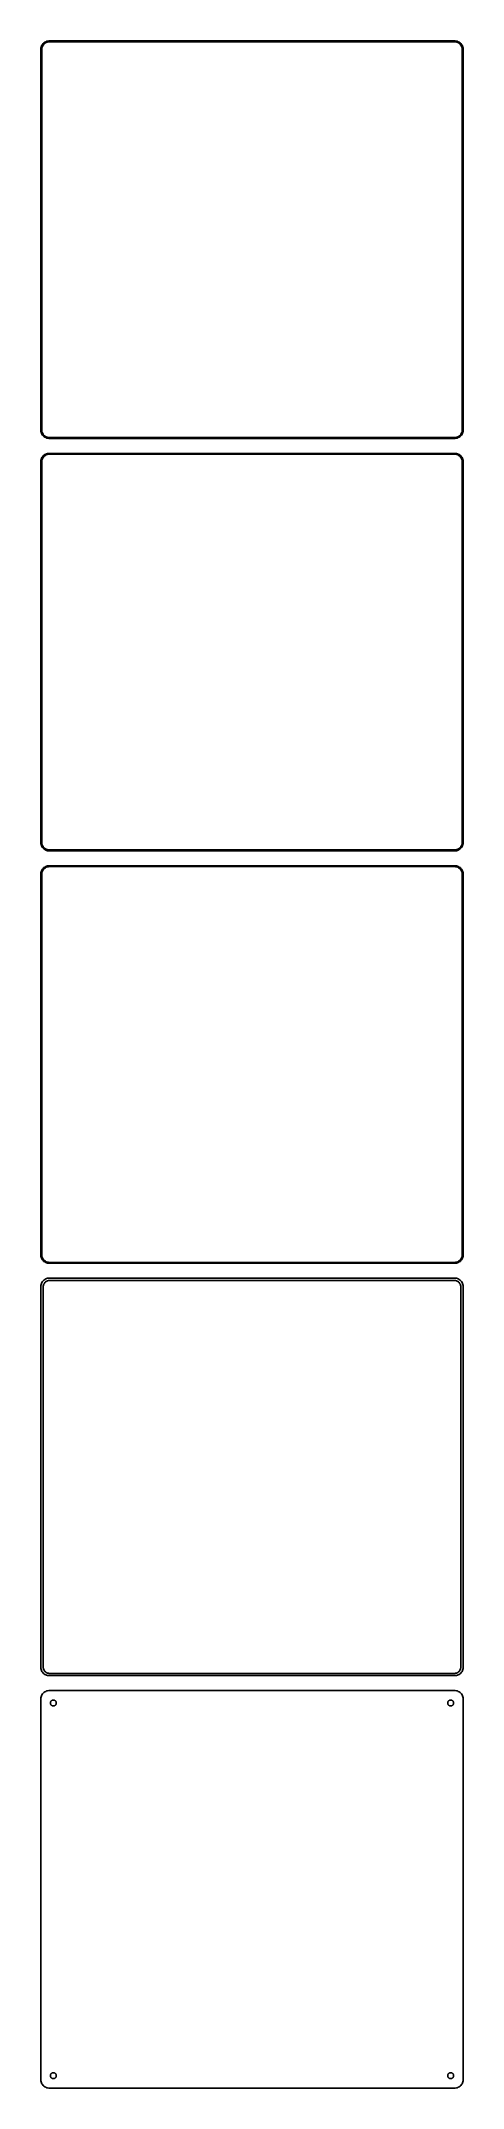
# Model space of a CAD drawing. Header units: metres. Extents: x -128 to 128, y 876 to 2112.
import ezdxf

# ---------------------------------------------------------------- set-up
doc = ezdxf.new("R2010")
doc.units = ezdxf.units.M

msp = doc.modelspace()

# ---------------------------------------------------------------- linework, layer by layer
for p, q in [((-127.461, 2107.63), (-127.5, 2107)), ((-127.5, 2107), (-127.5, 1877)), ((-127.343, 2108.24), (-127.461, 2107.63)), ((-127.149, 2108.84), (-127.343, 2108.24)), ((-126.882, 2109.41), (-127.149, 2108.84)), ((-127, 2106.75), (-126.963, 2107.35)), ((-127, 1877.25), (-127, 2106.75)), ((-126.963, 2107.35), (-126.851, 2107.93)), ((-126.545, 2109.94), (-126.882, 2109.41)), ((-126.851, 2107.93), (-126.666, 2108.5)), ((-126.666, 2108.5), (-126.412, 2109.04)), ((-126.145, 2110.42), (-126.545, 2109.94)), ((-126.412, 2109.04), (-126.093, 2109.54)), ((-125.687, 2110.85), (-126.145, 2110.42)), ((-126.093, 2109.54), (-125.713, 2110)), ((-125.713, 2110), (-125.278, 2110.41)), ((-125.179, 2111.22), (-125.687, 2110.85)), ((-125.278, 2110.41), (-124.795, 2110.76)), ((-124.629, 2111.52), (-125.179, 2111.22)), ((-124.795, 2110.76), (-124.272, 2111.05)), ((-124.045, 2111.76), (-124.629, 2111.52)), ((-124.272, 2111.05), (-123.718, 2111.27)), ((-123.437, 2111.91), (-124.045, 2111.76)), ((-123.718, 2111.27), (-123.14, 2111.42)), ((-122.814, 2111.99), (-123.437, 2111.91)), ((-123.14, 2111.42), (-122.548, 2111.49)), ((122.814, 2111.99), (-122.814, 2111.99)), ((-122.548, 2111.49), (122.548, 2111.49)), ((122.548, 2111.49), (123.14, 2111.42)), ((123.437, 2111.91), (122.814, 2111.99)), ((123.14, 2111.42), (123.718, 2111.27)), ((124.045, 2111.76), (123.437, 2111.91)), ((123.718, 2111.27), (124.272, 2111.05)), ((124.629, 2111.52), (124.045, 2111.76)), ((124.272, 2111.05), (124.795, 2110.76)), ((125.179, 2111.22), (124.629, 2111.52)), ((124.795, 2110.76), (125.278, 2110.41)), ((125.687, 2110.85), (125.179, 2111.22)), ((125.278, 2110.41), (125.713, 2110)), ((126.145, 2110.42), (125.687, 2110.85)), ((125.713, 2110), (126.093, 2109.54)), ((126.093, 2109.54), (126.412, 2109.04)), ((126.545, 2109.94), (126.145, 2110.42)), ((126.412, 2109.04), (126.666, 2108.5)), ((126.882, 2109.41), (126.545, 2109.94)), ((126.666, 2108.5), (126.851, 2107.93)), ((126.851, 2107.93), (126.963, 2107.35)), ((127.149, 2108.84), (126.882, 2109.41)), ((126.963, 2107.35), (127, 2106.75)), ((127, 2106.75), (127, 1877.25)), ((127.343, 2108.24), (127.149, 2108.84)), ((127.461, 2107.63), (127.343, 2108.24)), ((127.5, 2107), (127.461, 2107.63)), ((127.5, 1877), (127.5, 2107)), ((-127.5, 1877), (-127.461, 1876.37)), ((-127.461, 1876.37), (-127.343, 1875.76)), ((-127.343, 1875.76), (-127.149, 1875.16)), ((-127.149, 1875.16), (-126.882, 1874.59)), ((-126.963, 1876.65), (-127, 1877.25)), ((-126.851, 1876.07), (-126.963, 1876.65)), ((-126.882, 1874.59), (-126.545, 1874.06)), ((-126.666, 1875.5), (-126.851, 1876.07)), ((-126.412, 1874.96), (-126.666, 1875.5)), ((-126.545, 1874.06), (-126.145, 1873.58)), ((-126.093, 1874.46), (-126.412, 1874.96)), ((-126.145, 1873.58), (-125.687, 1873.15)), ((-125.713, 1874), (-126.093, 1874.46)), ((-125.278, 1873.59), (-125.713, 1874)), ((-125.687, 1873.15), (-125.179, 1872.78)), ((-124.795, 1873.24), (-125.278, 1873.59)), ((-125.179, 1872.78), (-124.629, 1872.48)), ((-124.272, 1872.95), (-124.795, 1873.24)), ((-124.629, 1872.48), (-124.045, 1872.24)), ((-123.718, 1872.73), (-124.272, 1872.95)), ((-124.045, 1872.24), (-123.437, 1872.09)), ((-123.14, 1872.58), (-123.718, 1872.73)), ((-123.437, 1872.09), (-122.814, 1872.01)), ((-122.548, 1872.51), (-123.14, 1872.58)), ((-122.814, 1872.01), (122.814, 1872.01)), ((122.548, 1872.51), (-122.548, 1872.51)), ((123.14, 1872.58), (122.548, 1872.51)), ((122.814, 1872.01), (123.437, 1872.09)), ((123.718, 1872.73), (123.14, 1872.58)), ((123.437, 1872.09), (124.045, 1872.24)), ((124.272, 1872.95), (123.718, 1872.73)), ((124.045, 1872.24), (124.629, 1872.48)), ((124.795, 1873.24), (124.272, 1872.95)), ((124.629, 1872.48), (125.179, 1872.78)), ((125.278, 1873.59), (124.795, 1873.24)), ((125.179, 1872.78), (125.687, 1873.15)), ((125.713, 1874), (125.278, 1873.59)), ((125.687, 1873.15), (126.145, 1873.58)), ((126.093, 1874.46), (125.713, 1874)), ((126.412, 1874.96), (126.093, 1874.46)), ((126.145, 1873.58), (126.545, 1874.06)), ((126.666, 1875.5), (126.412, 1874.96)), ((126.545, 1874.06), (126.882, 1874.59)), ((126.851, 1876.07), (126.666, 1875.5)), ((126.963, 1876.65), (126.851, 1876.07)), ((126.882, 1874.59), (127.149, 1875.16)), ((127, 1877.25), (126.963, 1876.65)), ((127.149, 1875.16), (127.343, 1875.76)), ((127.343, 1875.76), (127.461, 1876.37)), ((127.461, 1876.37), (127.5, 1877)), ((-127.461, 1858.63), (-127.5, 1858)), ((-127.5, 1858), (-127.5, 1628)), ((-127.343, 1859.24), (-127.461, 1858.63)), ((-127.149, 1859.84), (-127.343, 1859.24)), ((-126.882, 1860.41), (-127.149, 1859.84)), ((-127, 1857.75), (-126.963, 1858.35)), ((-127, 1628.25), (-127, 1857.75)), ((-126.963, 1858.35), (-126.851, 1858.93)), ((-126.545, 1860.94), (-126.882, 1860.41)), ((-126.851, 1858.93), (-126.666, 1859.5)), ((-126.666, 1859.5), (-126.412, 1860.04)), ((-126.145, 1861.42), (-126.545, 1860.94)), ((-126.412, 1860.04), (-126.093, 1860.54)), ((-125.687, 1861.85), (-126.145, 1861.42)), ((-126.093, 1860.54), (-125.713, 1861)), ((-125.713, 1861), (-125.278, 1861.41)), ((-125.179, 1862.22), (-125.687, 1861.85)), ((-125.278, 1861.41), (-124.795, 1861.76)), ((-124.629, 1862.52), (-125.179, 1862.22)), ((-124.795, 1861.76), (-124.272, 1862.05)), ((-124.045, 1862.76), (-124.629, 1862.52)), ((-124.272, 1862.05), (-123.718, 1862.27)), ((-123.437, 1862.91), (-124.045, 1862.76)), ((-123.718, 1862.27), (-123.14, 1862.42)), ((-122.814, 1862.99), (-123.437, 1862.91)), ((-123.14, 1862.42), (-122.548, 1862.49)), ((122.814, 1862.99), (-122.814, 1862.99)), ((-122.548, 1862.49), (122.548, 1862.49)), ((122.548, 1862.49), (123.14, 1862.42)), ((123.437, 1862.91), (122.814, 1862.99)), ((123.14, 1862.42), (123.718, 1862.27)), ((124.045, 1862.76), (123.437, 1862.91)), ((123.718, 1862.27), (124.272, 1862.05)), ((124.629, 1862.52), (124.045, 1862.76)), ((124.272, 1862.05), (124.795, 1861.76)), ((125.179, 1862.22), (124.629, 1862.52)), ((124.795, 1861.76), (125.278, 1861.41)), ((125.687, 1861.85), (125.179, 1862.22)), ((125.278, 1861.41), (125.713, 1861)), ((126.145, 1861.42), (125.687, 1861.85)), ((125.713, 1861), (126.093, 1860.54)), ((126.093, 1860.54), (126.412, 1860.04)), ((126.545, 1860.94), (126.145, 1861.42)), ((126.412, 1860.04), (126.666, 1859.5)), ((126.882, 1860.41), (126.545, 1860.94)), ((126.666, 1859.5), (126.851, 1858.93)), ((126.851, 1858.93), (126.963, 1858.35)), ((127.149, 1859.84), (126.882, 1860.41)), ((126.963, 1858.35), (127, 1857.75)), ((127, 1857.75), (127, 1628.25)), ((127.343, 1859.24), (127.149, 1859.84)), ((127.461, 1858.63), (127.343, 1859.24)), ((127.5, 1858), (127.461, 1858.63)), ((127.5, 1628), (127.5, 1858)), ((-127.5, 1628), (-127.461, 1627.37)), ((-127.461, 1627.37), (-127.343, 1626.76)), ((-127.343, 1626.76), (-127.149, 1626.16)), ((-127.149, 1626.16), (-126.882, 1625.59)), ((-126.963, 1627.65), (-127, 1628.25)), ((-126.851, 1627.07), (-126.963, 1627.65)), ((-126.882, 1625.59), (-126.545, 1625.06)), ((-126.666, 1626.5), (-126.851, 1627.07)), ((-126.412, 1625.96), (-126.666, 1626.5)), ((-126.545, 1625.06), (-126.145, 1624.58)), ((-126.093, 1625.46), (-126.412, 1625.96)), ((-126.145, 1624.58), (-125.687, 1624.15)), ((-125.713, 1625), (-126.093, 1625.46)), ((-125.278, 1624.59), (-125.713, 1625)), ((-125.687, 1624.15), (-125.179, 1623.78)), ((-124.795, 1624.24), (-125.278, 1624.59)), ((-125.179, 1623.78), (-124.629, 1623.48)), ((-124.272, 1623.95), (-124.795, 1624.24)), ((-124.629, 1623.48), (-124.045, 1623.24)), ((-123.718, 1623.73), (-124.272, 1623.95)), ((-124.045, 1623.24), (-123.437, 1623.09)), ((-123.14, 1623.58), (-123.718, 1623.73)), ((-123.437, 1623.09), (-122.814, 1623.01)), ((-122.548, 1623.51), (-123.14, 1623.58)), ((-122.814, 1623.01), (122.814, 1623.01)), ((122.548, 1623.51), (-122.548, 1623.51)), ((123.14, 1623.58), (122.548, 1623.51)), ((122.814, 1623.01), (123.437, 1623.09)), ((123.718, 1623.73), (123.14, 1623.58)), ((123.437, 1623.09), (124.045, 1623.24)), ((124.272, 1623.95), (123.718, 1623.73)), ((124.045, 1623.24), (124.629, 1623.48)), ((124.795, 1624.24), (124.272, 1623.95)), ((124.629, 1623.48), (125.179, 1623.78)), ((125.278, 1624.59), (124.795, 1624.24)), ((125.179, 1623.78), (125.687, 1624.15)), ((125.713, 1625), (125.278, 1624.59)), ((125.687, 1624.15), (126.145, 1624.58)), ((126.093, 1625.46), (125.713, 1625)), ((126.412, 1625.96), (126.093, 1625.46)), ((126.145, 1624.58), (126.545, 1625.06)), ((126.666, 1626.5), (126.412, 1625.96)), ((126.545, 1625.06), (126.882, 1625.59)), ((126.851, 1627.07), (126.666, 1626.5)), ((126.963, 1627.65), (126.851, 1627.07)), ((126.882, 1625.59), (127.149, 1626.16)), ((127, 1628.25), (126.963, 1627.65)), ((127.149, 1626.16), (127.343, 1626.76)), ((127.343, 1626.76), (127.461, 1627.37)), ((127.461, 1627.37), (127.5, 1628)), ((-127.461, 1609.63), (-127.5, 1609)), ((-127.5, 1609), (-127.5, 1379)), ((-127.343, 1610.24), (-127.461, 1609.63)), ((-127.149, 1610.84), (-127.343, 1610.24)), ((-126.882, 1611.41), (-127.149, 1610.84)), ((-127, 1608.75), (-126.963, 1609.35)), ((-127, 1379.25), (-127, 1608.75)), ((-126.963, 1609.35), (-126.851, 1609.93)), ((-126.545, 1611.94), (-126.882, 1611.41)), ((-126.851, 1609.93), (-126.666, 1610.5)), ((-126.666, 1610.5), (-126.412, 1611.04)), ((-126.145, 1612.42), (-126.545, 1611.94)), ((-126.412, 1611.04), (-126.093, 1611.54)), ((-125.687, 1612.85), (-126.145, 1612.42)), ((-126.093, 1611.54), (-125.713, 1612)), ((-125.713, 1612), (-125.278, 1612.41)), ((-125.179, 1613.22), (-125.687, 1612.85)), ((-125.278, 1612.41), (-124.795, 1612.76)), ((-124.629, 1613.52), (-125.179, 1613.22)), ((-124.795, 1612.76), (-124.272, 1613.05)), ((-124.045, 1613.76), (-124.629, 1613.52)), ((-124.272, 1613.05), (-123.718, 1613.27)), ((-123.437, 1613.91), (-124.045, 1613.76)), ((-123.718, 1613.27), (-123.14, 1613.42)), ((-122.814, 1613.99), (-123.437, 1613.91)), ((-123.14, 1613.42), (-122.548, 1613.49)), ((122.814, 1613.99), (-122.814, 1613.99)), ((-122.548, 1613.49), (122.548, 1613.49)), ((122.548, 1613.49), (123.14, 1613.42)), ((123.437, 1613.91), (122.814, 1613.99)), ((123.14, 1613.42), (123.718, 1613.27)), ((124.045, 1613.76), (123.437, 1613.91)), ((123.718, 1613.27), (124.272, 1613.05)), ((124.629, 1613.52), (124.045, 1613.76)), ((124.272, 1613.05), (124.795, 1612.76)), ((125.179, 1613.22), (124.629, 1613.52)), ((124.795, 1612.76), (125.278, 1612.41)), ((125.687, 1612.85), (125.179, 1613.22)), ((125.278, 1612.41), (125.713, 1612)), ((126.145, 1612.42), (125.687, 1612.85)), ((125.713, 1612), (126.093, 1611.54)), ((126.093, 1611.54), (126.412, 1611.04)), ((126.545, 1611.94), (126.145, 1612.42)), ((126.412, 1611.04), (126.666, 1610.5)), ((126.882, 1611.41), (126.545, 1611.94)), ((126.666, 1610.5), (126.851, 1609.93)), ((126.851, 1609.93), (126.963, 1609.35)), ((127.149, 1610.84), (126.882, 1611.41)), ((126.963, 1609.35), (127, 1608.75)), ((127, 1608.75), (127, 1379.25)), ((127.343, 1610.24), (127.149, 1610.84)), ((127.461, 1609.63), (127.343, 1610.24)), ((127.5, 1609), (127.461, 1609.63)), ((127.5, 1379), (127.5, 1609)), ((-127.5, 1379), (-127.461, 1378.37)), ((-127.461, 1378.37), (-127.343, 1377.76)), ((-127.343, 1377.76), (-127.149, 1377.16)), ((-127.149, 1377.16), (-126.882, 1376.59)), ((-126.963, 1378.65), (-127, 1379.25)), ((-126.851, 1378.07), (-126.963, 1378.65)), ((-126.882, 1376.59), (-126.545, 1376.06)), ((-126.666, 1377.5), (-126.851, 1378.07)), ((-126.412, 1376.96), (-126.666, 1377.5)), ((-126.545, 1376.06), (-126.145, 1375.58)), ((-126.093, 1376.46), (-126.412, 1376.96)), ((-126.145, 1375.58), (-125.687, 1375.15)), ((-125.713, 1376), (-126.093, 1376.46)), ((-125.278, 1375.59), (-125.713, 1376)), ((-125.687, 1375.15), (-125.179, 1374.78)), ((-124.795, 1375.24), (-125.278, 1375.59)), ((-125.179, 1374.78), (-124.629, 1374.48)), ((-124.272, 1374.95), (-124.795, 1375.24)), ((-124.629, 1374.48), (-124.045, 1374.24)), ((-123.718, 1374.73), (-124.272, 1374.95)), ((-124.045, 1374.24), (-123.437, 1374.09)), ((-123.14, 1374.58), (-123.718, 1374.73)), ((-123.437, 1374.09), (-122.814, 1374.01)), ((-122.548, 1374.51), (-123.14, 1374.58)), ((-122.814, 1374.01), (122.814, 1374.01)), ((122.548, 1374.51), (-122.548, 1374.51)), ((123.14, 1374.58), (122.548, 1374.51)), ((122.814, 1374.01), (123.437, 1374.09)), ((123.718, 1374.73), (123.14, 1374.58)), ((123.437, 1374.09), (124.045, 1374.24)), ((124.272, 1374.95), (123.718, 1374.73)), ((124.045, 1374.24), (124.629, 1374.48)), ((124.795, 1375.24), (124.272, 1374.95)), ((124.629, 1374.48), (125.179, 1374.78)), ((125.278, 1375.59), (124.795, 1375.24)), ((125.179, 1374.78), (125.687, 1375.15)), ((125.713, 1376), (125.278, 1375.59)), ((125.687, 1375.15), (126.145, 1375.58)), ((126.093, 1376.46), (125.713, 1376)), ((126.412, 1376.96), (126.093, 1376.46)), ((126.145, 1375.58), (126.545, 1376.06)), ((126.666, 1377.5), (126.412, 1376.96)), ((126.545, 1376.06), (126.882, 1376.59)), ((126.851, 1378.07), (126.666, 1377.5)), ((126.963, 1378.65), (126.851, 1378.07)), ((126.882, 1376.59), (127.149, 1377.16)), ((127, 1379.25), (126.963, 1378.65)), ((127.149, 1377.16), (127.343, 1377.76)), ((127.343, 1377.76), (127.461, 1378.37)), ((127.461, 1378.37), (127.5, 1379)), ((-127.461, 1360.63), (-127.5, 1360)), ((-127.5, 1360), (-127.5, 1130)), ((-127.343, 1361.24), (-127.461, 1360.63)), ((-127.149, 1361.84), (-127.343, 1361.24)), ((-126.882, 1362.41), (-127.149, 1361.84)), ((-126.545, 1362.94), (-126.882, 1362.41)), ((-126.145, 1363.42), (-126.545, 1362.94)), ((-125.687, 1363.85), (-126.145, 1363.42)), ((-126.119, 1359.75), (-126.089, 1360.23)), ((-126.119, 1130.25), (-126.119, 1359.75)), ((-126.089, 1360.23), (-125.998, 1360.71)), ((-125.998, 1360.71), (-125.848, 1361.17)), ((-125.848, 1361.17), (-125.641, 1361.61)), ((-125.179, 1364.22), (-125.687, 1363.85)), ((-125.641, 1361.61), (-125.38, 1362.02)), ((-125.38, 1362.02), (-125.071, 1362.4)), ((-124.629, 1364.52), (-125.179, 1364.22)), ((-125.071, 1362.4), (-124.716, 1362.73)), ((-124.716, 1362.73), (-124.323, 1363.02)), ((-124.045, 1364.76), (-124.629, 1364.52)), ((-124.323, 1363.02), (-123.898, 1363.25)), ((-123.437, 1364.91), (-124.045, 1364.76)), ((-123.898, 1363.25), (-123.446, 1363.43)), ((-123.446, 1363.43), (-122.975, 1363.55)), ((-122.814, 1364.99), (-123.437, 1364.91)), ((-122.975, 1363.55), (-122.493, 1363.61)), ((122.814, 1364.99), (-122.814, 1364.99)), ((-122.493, 1363.61), (122.493, 1363.61)), ((122.493, 1363.61), (122.975, 1363.55)), ((123.437, 1364.91), (122.814, 1364.99)), ((122.975, 1363.55), (123.446, 1363.43)), ((124.045, 1364.76), (123.437, 1364.91)), ((123.446, 1363.43), (123.898, 1363.25)), ((123.898, 1363.25), (124.323, 1363.02)), ((124.629, 1364.52), (124.045, 1364.76)), ((124.323, 1363.02), (124.716, 1362.73)), ((125.179, 1364.22), (124.629, 1364.52)), ((124.716, 1362.73), (125.071, 1362.4)), ((125.071, 1362.4), (125.38, 1362.02)), ((125.687, 1363.85), (125.179, 1364.22)), ((125.38, 1362.02), (125.641, 1361.61)), ((125.641, 1361.61), (125.848, 1361.17)), ((126.145, 1363.42), (125.687, 1363.85)), ((125.848, 1361.17), (125.998, 1360.71)), ((125.998, 1360.71), (126.089, 1360.23)), ((126.089, 1360.23), (126.119, 1359.75)), ((126.119, 1359.75), (126.119, 1130.25)), ((126.545, 1362.94), (126.145, 1363.42)), ((126.882, 1362.41), (126.545, 1362.94)), ((127.149, 1361.84), (126.882, 1362.41)), ((127.343, 1361.24), (127.149, 1361.84)), ((127.461, 1360.63), (127.343, 1361.24)), ((127.5, 1360), (127.461, 1360.63)), ((127.5, 1130), (127.5, 1360)), ((-127.5, 1130), (-127.461, 1129.37)), ((-127.461, 1129.37), (-127.343, 1128.76)), ((-127.343, 1128.76), (-127.149, 1128.16)), ((-127.149, 1128.16), (-126.882, 1127.59)), ((-126.882, 1127.59), (-126.545, 1127.06)), ((-126.545, 1127.06), (-126.145, 1126.58)), ((-126.145, 1126.58), (-125.687, 1126.15)), ((-126.089, 1129.77), (-126.119, 1130.25)), ((-125.998, 1129.29), (-126.089, 1129.77)), ((-125.848, 1128.83), (-125.998, 1129.29)), ((-125.641, 1128.39), (-125.848, 1128.83)), ((-125.687, 1126.15), (-125.179, 1125.78)), ((-125.38, 1127.98), (-125.641, 1128.39)), ((-125.071, 1127.6), (-125.38, 1127.98)), ((-125.179, 1125.78), (-124.629, 1125.48)), ((-124.716, 1127.27), (-125.071, 1127.6)), ((-124.323, 1126.98), (-124.716, 1127.27)), ((-124.629, 1125.48), (-124.045, 1125.24)), ((-123.898, 1126.75), (-124.323, 1126.98)), ((-124.045, 1125.24), (-123.437, 1125.09)), ((-123.446, 1126.57), (-123.898, 1126.75)), ((-122.975, 1126.45), (-123.446, 1126.57)), ((-123.437, 1125.09), (-122.814, 1125.01)), ((-122.493, 1126.39), (-122.975, 1126.45)), ((-122.814, 1125.01), (122.814, 1125.01)), ((122.493, 1126.39), (-122.493, 1126.39)), ((122.975, 1126.45), (122.493, 1126.39)), ((122.814, 1125.01), (123.437, 1125.09)), ((123.446, 1126.57), (122.975, 1126.45)), ((123.437, 1125.09), (124.045, 1125.24)), ((123.898, 1126.75), (123.446, 1126.57)), ((124.323, 1126.98), (123.898, 1126.75)), ((124.045, 1125.24), (124.629, 1125.48)), ((124.716, 1127.27), (124.323, 1126.98)), ((124.629, 1125.48), (125.179, 1125.78)), ((125.071, 1127.6), (124.716, 1127.27)), ((125.38, 1127.98), (125.071, 1127.6)), ((125.179, 1125.78), (125.687, 1126.15)), ((125.641, 1128.39), (125.38, 1127.98)), ((125.848, 1128.83), (125.641, 1128.39)), ((125.687, 1126.15), (126.145, 1126.58)), ((125.998, 1129.29), (125.848, 1128.83)), ((126.089, 1129.77), (125.998, 1129.29)), ((126.119, 1130.25), (126.089, 1129.77)), ((126.145, 1126.58), (126.545, 1127.06)), ((126.545, 1127.06), (126.882, 1127.59)), ((126.882, 1127.59), (127.149, 1128.16)), ((127.149, 1128.16), (127.343, 1128.76)), ((127.343, 1128.76), (127.461, 1129.37)), ((127.461, 1129.37), (127.5, 1130)), ((-127.149, 1112.84), (-127.343, 1112.24)), ((-126.882, 1113.41), (-127.149, 1112.84)), ((-126.545, 1113.94), (-126.882, 1113.41)), ((-126.145, 1114.42), (-126.545, 1113.94)), ((-125.687, 1114.85), (-126.145, 1114.42)), ((-125.179, 1115.22), (-125.687, 1114.85)), ((-124.629, 1115.52), (-125.179, 1115.22)), ((-124.045, 1115.76), (-124.629, 1115.52)), ((-123.437, 1115.91), (-124.045, 1115.76)), ((-122.814, 1115.99), (-123.437, 1115.91)), ((122.814, 1115.99), (-122.814, 1115.99)), ((123.437, 1115.91), (122.814, 1115.99)), ((124.045, 1115.76), (123.437, 1115.91)), ((124.629, 1115.52), (124.045, 1115.76)), ((125.179, 1115.22), (124.629, 1115.52)), ((125.687, 1114.85), (125.179, 1115.22)), ((126.145, 1114.42), (125.687, 1114.85)), ((126.545, 1113.94), (126.145, 1114.42)), ((126.882, 1113.41), (126.545, 1113.94)), ((127.149, 1112.84), (126.882, 1113.41)), ((127.343, 1112.24), (127.149, 1112.84)), ((-127.461, 1111.63), (-127.5, 1111)), ((-127.5, 1111), (-127.5, 881)), ((-127.343, 1112.24), (-127.461, 1111.63)), ((-121.8, 1108.5), (-121.786, 1108.73)), ((-121.786, 1108.27), (-121.8, 1108.5)), ((-121.786, 1108.73), (-121.743, 1108.95)), ((-121.743, 1108.05), (-121.786, 1108.27)), ((-121.743, 1108.95), (-121.674, 1109.16)), ((-121.674, 1107.84), (-121.743, 1108.05)), ((-121.674, 1109.16), (-121.577, 1109.37)), ((-121.577, 1107.63), (-121.674, 1107.84)), ((-121.577, 1109.37), (-121.456, 1109.56)), ((-121.456, 1107.44), (-121.577, 1107.63)), ((-121.456, 1109.56), (-121.312, 1109.73)), ((-121.312, 1107.27), (-121.456, 1107.44)), ((-121.312, 1109.73), (-121.147, 1109.89)), ((-121.147, 1107.11), (-121.312, 1107.27)), ((-121.147, 1109.89), (-120.964, 1110.02)), ((-120.964, 1106.98), (-121.147, 1107.11)), ((-120.964, 1110.02), (-120.766, 1110.13)), ((-120.766, 1106.87), (-120.964, 1106.98)), ((-120.766, 1110.13), (-120.556, 1110.21)), ((-120.556, 1106.79), (-120.766, 1106.87)), ((-120.556, 1110.21), (-120.337, 1110.27)), ((-120.337, 1106.73), (-120.556, 1106.79)), ((-120.337, 1110.27), (-120.113, 1110.3)), ((-120.113, 1106.7), (-120.337, 1106.73)), ((-120.113, 1110.3), (-119.887, 1110.3)), ((-119.887, 1106.7), (-120.113, 1106.7)), ((-119.887, 1110.3), (-119.663, 1110.27)), ((-119.663, 1106.73), (-119.887, 1106.7)), ((-119.663, 1110.27), (-119.444, 1110.21)), ((-119.444, 1106.79), (-119.663, 1106.73)), ((-119.444, 1110.21), (-119.234, 1110.13)), ((-119.234, 1106.87), (-119.444, 1106.79)), ((-119.234, 1110.13), (-119.036, 1110.02)), ((-119.036, 1106.98), (-119.234, 1106.87)), ((-119.036, 1110.02), (-118.853, 1109.89)), ((-118.853, 1107.11), (-119.036, 1106.98)), ((-118.853, 1109.89), (-118.688, 1109.73)), ((-118.688, 1107.27), (-118.853, 1107.11)), ((-118.688, 1109.73), (-118.544, 1109.56)), ((-118.544, 1107.44), (-118.688, 1107.27)), ((-118.544, 1109.56), (-118.423, 1109.37)), ((-118.423, 1107.63), (-118.544, 1107.44)), ((-118.423, 1109.37), (-118.326, 1109.16)), ((-118.326, 1107.84), (-118.423, 1107.63)), ((-118.326, 1109.16), (-118.257, 1108.95)), ((-118.257, 1108.05), (-118.326, 1107.84)), ((-118.257, 1108.95), (-118.214, 1108.73)), ((-118.214, 1108.27), (-118.257, 1108.05)), ((-118.214, 1108.73), (-118.2, 1108.5)), ((-118.2, 1108.5), (-118.214, 1108.27)), ((118.2, 1108.5), (118.214, 1108.73)), ((118.214, 1108.27), (118.2, 1108.5)), ((118.214, 1108.73), (118.257, 1108.95)), ((118.257, 1108.05), (118.214, 1108.27)), ((118.257, 1108.95), (118.326, 1109.16)), ((118.326, 1107.84), (118.257, 1108.05)), ((118.326, 1109.16), (118.423, 1109.37)), ((118.423, 1107.63), (118.326, 1107.84)), ((118.423, 1109.37), (118.544, 1109.56)), ((118.544, 1107.44), (118.423, 1107.63)), ((118.544, 1109.56), (118.688, 1109.73)), ((118.688, 1107.27), (118.544, 1107.44)), ((118.688, 1109.73), (118.853, 1109.89)), ((118.853, 1107.11), (118.688, 1107.27)), ((118.853, 1109.89), (119.036, 1110.02)), ((119.036, 1106.98), (118.853, 1107.11)), ((119.036, 1110.02), (119.234, 1110.13)), ((119.234, 1106.87), (119.036, 1106.98)), ((119.234, 1110.13), (119.444, 1110.21)), ((119.444, 1106.79), (119.234, 1106.87)), ((119.444, 1110.21), (119.663, 1110.27)), ((119.663, 1106.73), (119.444, 1106.79)), ((119.663, 1110.27), (119.887, 1110.3)), ((119.887, 1106.7), (119.663, 1106.73)), ((119.887, 1110.3), (120.113, 1110.3)), ((120.113, 1106.7), (119.887, 1106.7)), ((120.113, 1110.3), (120.337, 1110.27)), ((120.337, 1106.73), (120.113, 1106.7)), ((120.337, 1110.27), (120.556, 1110.21)), ((120.556, 1106.79), (120.337, 1106.73)), ((120.556, 1110.21), (120.766, 1110.13)), ((120.766, 1106.87), (120.556, 1106.79)), ((120.766, 1110.13), (120.964, 1110.02)), ((120.964, 1106.98), (120.766, 1106.87)), ((120.964, 1110.02), (121.147, 1109.89)), ((121.147, 1107.11), (120.964, 1106.98)), ((121.147, 1109.89), (121.312, 1109.73)), ((121.312, 1107.27), (121.147, 1107.11)), ((121.312, 1109.73), (121.456, 1109.56)), ((121.456, 1107.44), (121.312, 1107.27)), ((121.456, 1109.56), (121.577, 1109.37)), ((121.577, 1107.63), (121.456, 1107.44)), ((121.577, 1109.37), (121.674, 1109.16)), ((121.674, 1107.84), (121.577, 1107.63)), ((121.674, 1109.16), (121.743, 1108.95)), ((121.743, 1108.05), (121.674, 1107.84)), ((121.743, 1108.95), (121.786, 1108.73)), ((121.786, 1108.27), (121.743, 1108.05)), ((121.786, 1108.73), (121.8, 1108.5)), ((121.8, 1108.5), (121.786, 1108.27)), ((127.461, 1111.63), (127.343, 1112.24)), ((127.5, 1111), (127.461, 1111.63)), ((127.5, 881), (127.5, 1111)), ((-127.5, 881), (-127.461, 880.373)), ((-127.461, 880.373), (-127.343, 879.757)), ((-127.343, 879.757), (-127.149, 879.159)), ((-127.149, 879.159), (-126.882, 878.591)), ((-126.882, 878.591), (-126.545, 878.061)), ((-126.545, 878.061), (-126.145, 877.577)), ((-126.145, 877.577), (-125.687, 877.147)), ((-121.8, 883.5), (-121.786, 883.726)), ((-121.786, 883.274), (-121.8, 883.5)), ((-121.786, 883.726), (-121.743, 883.948)), ((-121.743, 883.052), (-121.786, 883.274)), ((-121.743, 883.948), (-121.674, 884.163)), ((-121.674, 882.837), (-121.743, 883.052)), ((-121.674, 884.163), (-121.577, 884.367)), ((-121.577, 882.633), (-121.674, 882.837)), ((-121.577, 884.367), (-121.456, 884.558)), ((-121.456, 882.442), (-121.577, 882.633)), ((-121.456, 884.558), (-121.312, 884.732)), ((-121.312, 882.268), (-121.456, 882.442)), ((-121.312, 884.732), (-121.147, 884.887)), ((-121.147, 882.113), (-121.312, 882.268)), ((-121.147, 884.887), (-120.964, 885.02)), ((-120.964, 881.98), (-121.147, 882.113)), ((-120.964, 885.02), (-120.766, 885.129)), ((-120.766, 881.871), (-120.964, 881.98)), ((-120.766, 885.129), (-120.556, 885.212)), ((-120.556, 881.788), (-120.766, 881.871)), ((-120.556, 885.212), (-120.337, 885.268)), ((-120.337, 881.732), (-120.556, 881.788)), ((-120.337, 885.268), (-120.113, 885.296)), ((-120.113, 881.704), (-120.337, 881.732)), ((-120.113, 885.296), (-119.887, 885.296)), ((-119.887, 881.704), (-120.113, 881.704)), ((-119.887, 885.296), (-119.663, 885.268)), ((-119.663, 881.732), (-119.887, 881.704)), ((-119.663, 885.268), (-119.444, 885.212)), ((-119.444, 881.788), (-119.663, 881.732)), ((-119.444, 885.212), (-119.234, 885.129)), ((-119.234, 881.871), (-119.444, 881.788)), ((-119.234, 885.129), (-119.036, 885.02)), ((-119.036, 881.98), (-119.234, 881.871)), ((-119.036, 885.02), (-118.853, 884.887)), ((-118.853, 882.113), (-119.036, 881.98)), ((-118.853, 884.887), (-118.688, 884.732)), ((-118.688, 882.268), (-118.853, 882.113)), ((-118.688, 884.732), (-118.544, 884.558)), ((-118.544, 882.442), (-118.688, 882.268)), ((-118.544, 884.558), (-118.423, 884.367)), ((-118.423, 882.633), (-118.544, 882.442)), ((-118.423, 884.367), (-118.326, 884.163)), ((-118.326, 882.837), (-118.423, 882.633)), ((-118.326, 884.163), (-118.257, 883.948)), ((-118.257, 883.052), (-118.326, 882.837)), ((-118.257, 883.948), (-118.214, 883.726)), ((-118.214, 883.274), (-118.257, 883.052)), ((-118.214, 883.726), (-118.2, 883.5)), ((-118.2, 883.5), (-118.214, 883.274)), ((118.2, 883.5), (118.214, 883.726)), ((118.214, 883.274), (118.2, 883.5)), ((118.214, 883.726), (118.257, 883.948)), ((118.257, 883.052), (118.214, 883.274)), ((118.257, 883.948), (118.326, 884.163)), ((118.326, 882.837), (118.257, 883.052)), ((118.326, 884.163), (118.423, 884.367)), ((118.423, 882.633), (118.326, 882.837)), ((118.423, 884.367), (118.544, 884.558)), ((118.544, 882.442), (118.423, 882.633)), ((118.544, 884.558), (118.688, 884.732)), ((118.688, 882.268), (118.544, 882.442)), ((118.688, 884.732), (118.853, 884.887)), ((118.853, 882.113), (118.688, 882.268)), ((118.853, 884.887), (119.036, 885.02)), ((119.036, 881.98), (118.853, 882.113)), ((119.036, 885.02), (119.234, 885.129)), ((119.234, 881.871), (119.036, 881.98)), ((119.234, 885.129), (119.444, 885.212)), ((119.444, 881.788), (119.234, 881.871)), ((119.444, 885.212), (119.663, 885.268)), ((119.663, 881.732), (119.444, 881.788)), ((119.663, 885.268), (119.887, 885.296)), ((119.887, 881.704), (119.663, 881.732)), ((119.887, 885.296), (120.113, 885.296)), ((120.113, 881.704), (119.887, 881.704)), ((120.113, 885.296), (120.337, 885.268)), ((120.337, 881.732), (120.113, 881.704)), ((120.337, 885.268), (120.556, 885.212)), ((120.556, 881.788), (120.337, 881.732)), ((120.556, 885.212), (120.766, 885.129)), ((120.766, 881.871), (120.556, 881.788)), ((120.766, 885.129), (120.964, 885.02)), ((120.964, 881.98), (120.766, 881.871)), ((120.964, 885.02), (121.147, 884.887)), ((121.147, 882.113), (120.964, 881.98)), ((121.147, 884.887), (121.312, 884.732)), ((121.312, 882.268), (121.147, 882.113)), ((121.312, 884.732), (121.456, 884.558)), ((121.456, 882.442), (121.312, 882.268)), ((121.456, 884.558), (121.577, 884.367)), ((121.577, 882.633), (121.456, 882.442)), ((121.577, 884.367), (121.674, 884.163)), ((121.674, 882.837), (121.577, 882.633)), ((121.674, 884.163), (121.743, 883.948)), ((121.743, 883.052), (121.674, 882.837)), ((121.743, 883.948), (121.786, 883.726)), ((121.786, 883.274), (121.743, 883.052)), ((121.786, 883.726), (121.8, 883.5)), ((121.8, 883.5), (121.786, 883.274)), ((125.687, 877.147), (126.145, 877.577)), ((126.145, 877.577), (126.545, 878.061)), ((126.545, 878.061), (126.882, 878.591)), ((126.882, 878.591), (127.149, 879.159)), ((127.149, 879.159), (127.343, 879.757)), ((127.343, 879.757), (127.461, 880.373)), ((127.461, 880.373), (127.5, 881)), ((-125.687, 877.147), (-125.179, 876.778)), ((-125.179, 876.778), (-124.629, 876.476)), ((-124.629, 876.476), (-124.045, 876.245)), ((-124.045, 876.245), (-123.437, 876.089)), ((-123.437, 876.089), (-122.814, 876.01)), ((-122.814, 876.01), (122.814, 876.01)), ((122.814, 876.01), (123.437, 876.089)), ((123.437, 876.089), (124.045, 876.245)), ((124.045, 876.245), (124.629, 876.476)), ((124.629, 876.476), (125.179, 876.778)), ((125.179, 876.778), (125.687, 877.147))]:
    msp.add_line(p, q)

doc.saveas('drawing.dxf')
